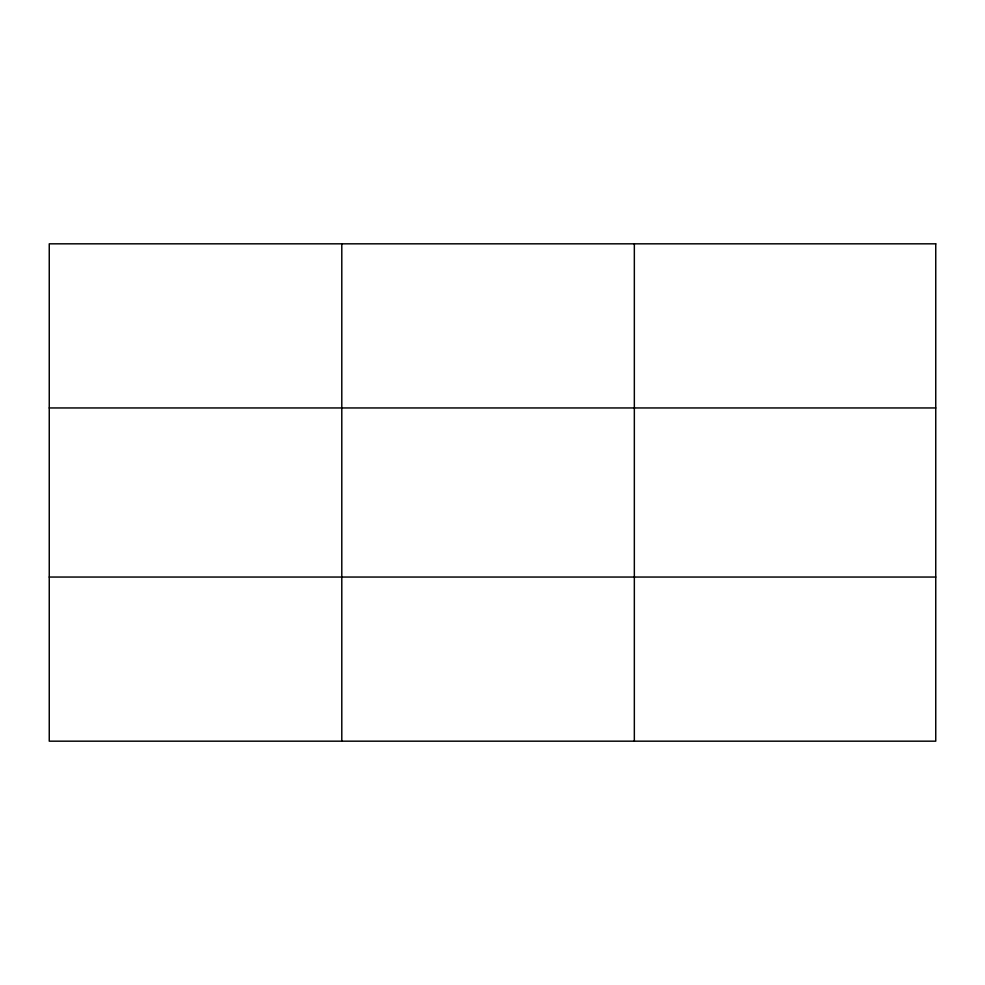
<?xml version="1.0" encoding="UTF-8"?>
<svg xmlns="http://www.w3.org/2000/svg" width="985" height="985" viewBox="0 0 985 985"><rect width="100%" height="100%" fill="white"/><g stroke="black" fill="none" stroke-linecap="round" stroke-linejoin="round"><path stroke-width="1.48" d="M341.795 741.176L341.795 243.824M634.34 741.176L634.34 243.824M49.25 407.95L935.75 407.95M49.25 577.05L935.75 577.05M935.75 243.824L935.75 741.176L49.25 741.176L49.25 243.824L935.75 243.824"/></g></svg>
